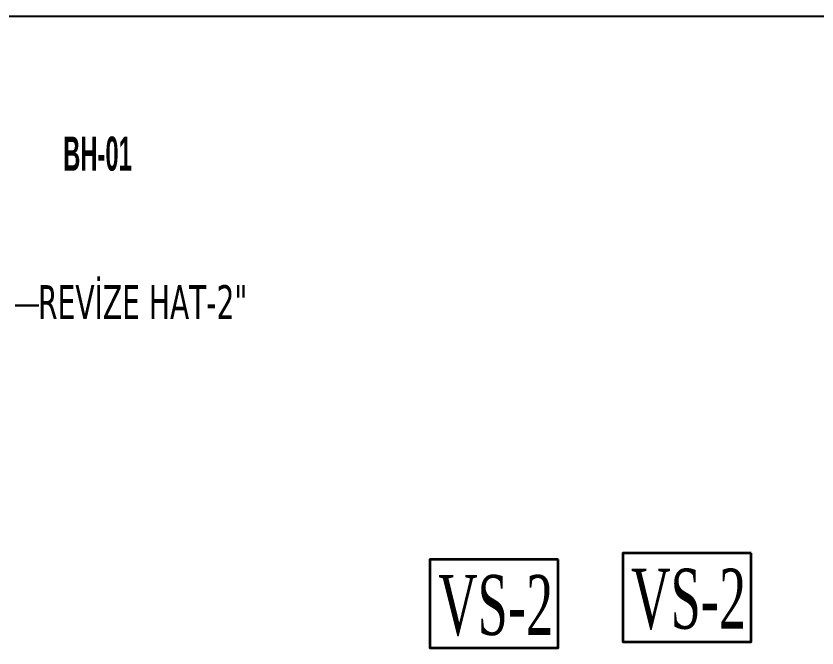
# Model space of a CAD drawing. Header units: centimetres. Extents: x 392964 to 515689, y 49661 to 58661.
# Drawn here: x 511909.5 to 512309.4, y 54266.1 to 54582 of the extents above; entities that cross this region are included whole.
import ezdxf
from ezdxf.enums import TextEntityAlignment as Align

# ---------------------------------------------------------------- set-up
doc = ezdxf.new("R2010")
doc.units = ezdxf.units.CM
doc.linetypes.add('MEDSISTEMBH_LINE', pattern=[1.5, 1.3, 0, -0.2])
for name, color, linetype, lineweight in [('0-KRCN-SHT-02CIHAZ', 132, 'Continuous', 25), ('0-MEK-YAZI-CİHAZ', 121, 'Continuous', 35), ('_MDS_0', 7, 'Continuous', 30), ('_MDS_BORU_22.00X1.00_BASINÇLI HAVA', 5, 'Continuous', 30)]:
    doc.layers.add(name, color=color, linetype=linetype, lineweight=lineweight)
doc.styles.add('OYAK', font='arialbd.ttf')
doc.styles.add('VRF CITY MULTI', font='tahoma.ttf', dxfattribs={"height": 15})
doc.styles.add('YAZI', font='times.ttf')

msp = doc.modelspace()

# ---------------------------------------------------------------- linework, layer by layer
at = {"layer": '0-KRCN-SHT-02CIHAZ', "color": 8}
msp.add_line((503564.07, 54581.98), (513155.19, 54581.98), dxfattribs=at)
at = {"layer": '0-MEK-YAZI-CİHAZ'}
for points in [[(512276.55, 54313.5), (512212.43, 54313.5), (512212.43, 54269.3), (512276.55, 54269.3)], [(512180.21, 54310.35), (512116.09, 54310.35), (512116.09, 54266.14), (512180.21, 54266.14)]]:
    msp.add_lwpolyline(points, close=True, dxfattribs=at)
at = {"layer": '_MDS_BORU_22.00X1.00_BASINÇLI HAVA', "color": 3, "linetype": 'MEDSISTEMBH_LINE', "ltscale": 80}
msp.add_lwpolyline([(511920.96, 54437.23), (511909, 54437.23)], dxfattribs=at)

# ---------------------------------------------------------------- texts
at = {"layer": '0-MEK-YAZI-CİHAZ', "style": 'YAZI', "width": 0.6}
for p in [(512216.64, 54275.81), (512120.3, 54272.66)]:
    msp.add_text('VS-2', height=30, dxfattribs=at).set_placement(p)
at = {"layer": '_MDS_0', "style": 'OYAK', "width": 0.5}
msp.add_text('BH-01', height=17, dxfattribs=at).set_placement((511950.18, 54499.59, 0), align=Align.BOTTOM_CENTER)
at = {"layer": '_MDS_BORU_22.00X1.00_BASINÇLI HAVA', "color": 3, "linetype": 'MEDSISTEMBH_LINE', "ltscale": 80, "style": 'VRF CITY MULTI', "width": 0.7}
msp.add_text('REVİZE HAT-2"', height=17, dxfattribs=at).set_placement((511920.49, 54430.49))

doc.saveas('drawing.dxf')
